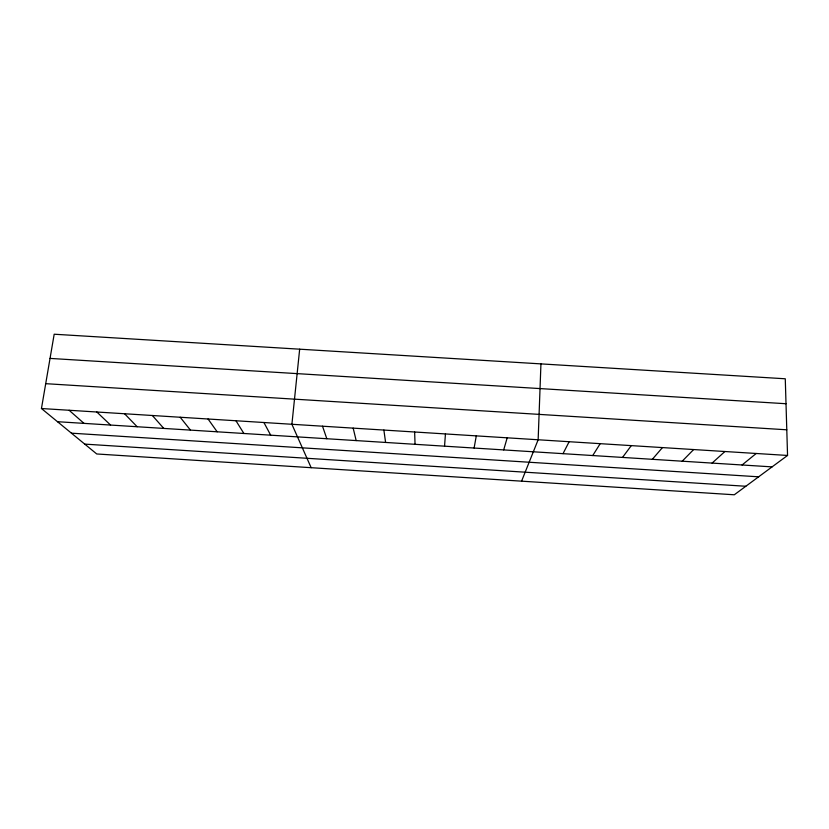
<?xml version="1.0" encoding="UTF-8"?>
<svg xmlns="http://www.w3.org/2000/svg" width="829" height="829" viewBox="0 0 829 829"><rect width="100%" height="100%" fill="white"/><g stroke="black" fill="none" stroke-linecap="round" stroke-linejoin="round"><path stroke-width="1.24" d="M540.943 363.89L538.145 439.764L521.576 481.162M444.551 446.178L445.442 433.93M299.663 349.185L291.901 424.272L311.155 467.691M41.45 408.521L54.186 334.222L785.27 378.78L787.55 455.453L734.297 494.778L96.734 453.971L41.45 408.521L787.55 455.453M474.105 448.043L476.292 435.867M503.69 449.909L507.193 437.816M563.015 453.66L569.15 441.712M592.745 455.546L600.196 443.67M622.517 457.421L631.294 445.619M652.34 459.307L662.444 447.577M682.205 461.204L693.645 449.546M712.111 463.09L724.898 451.515M742.069 464.986L756.203 453.484M50.041 358.408L786.006 403.733M45.709 383.672L786.783 429.795M57.491 421.702L772.068 466.882M71.439 433.173L758.628 476.81M84.745 444.116L745.82 486.26M69.118 410.262L84.009 423.381M96.827 412.003L110.558 425.059M124.568 413.744L137.158 426.738M152.36 415.495L163.79 428.427M180.194 417.246L190.452 430.106M208.058 418.997L217.157 431.795M235.964 420.759L243.902 433.494M263.912 422.51L270.679 435.184M322.512 426.199L326.813 438.728M353.175 428.127L356.18 440.593M383.879 430.064L385.599 442.448M414.635 431.992L415.049 444.313"/></g></svg>
